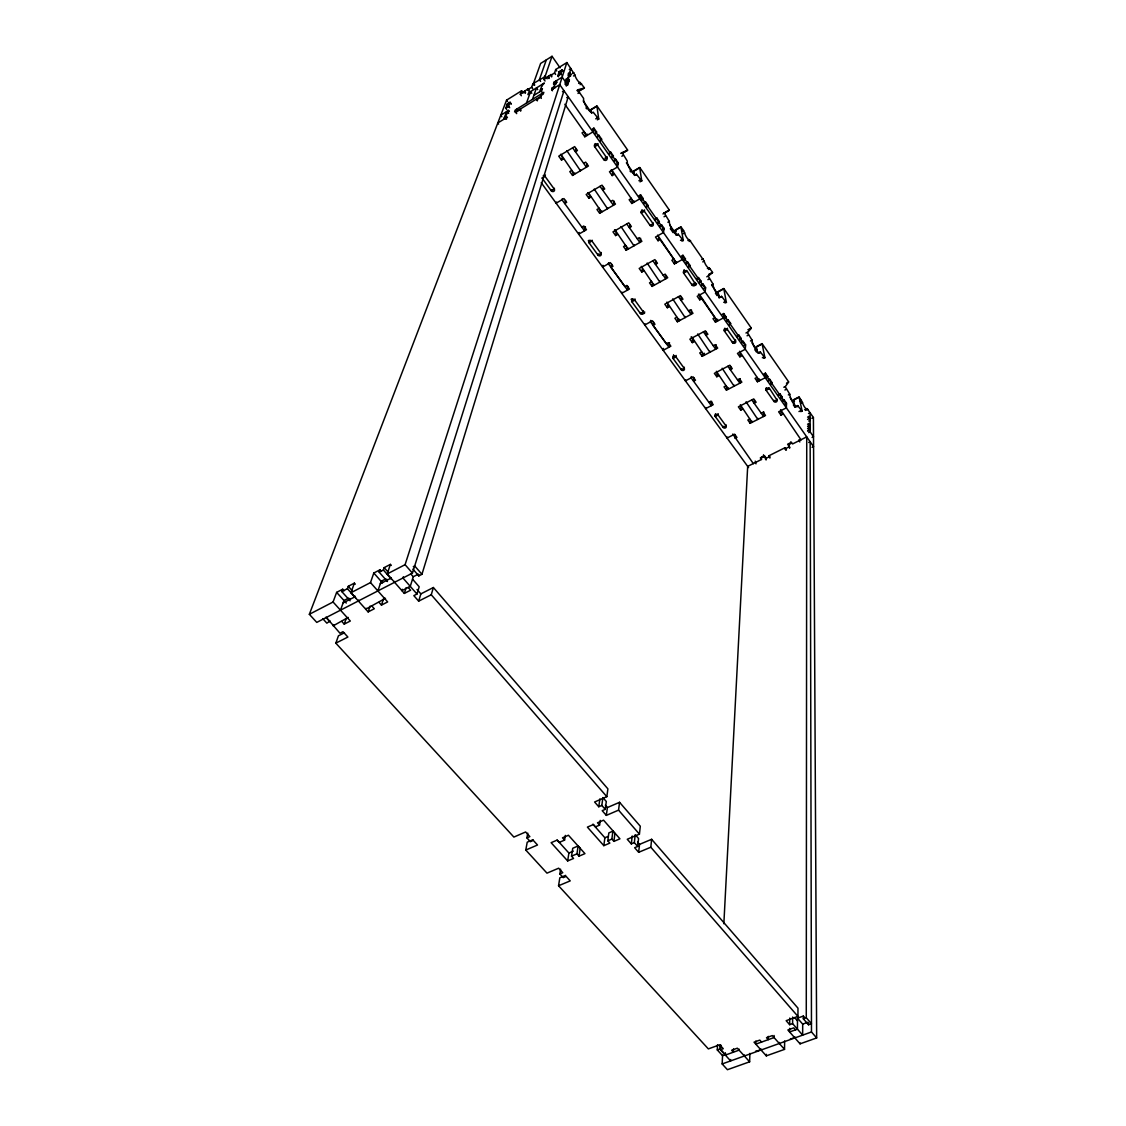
<?xml version="1.0" encoding="UTF-8"?>
<svg xmlns="http://www.w3.org/2000/svg" width="1126" height="1126" viewBox="0 0 1126 1126"><rect width="100%" height="100%" fill="white"/><g stroke="black" fill="none" stroke-linecap="round" stroke-linejoin="round"><path stroke-width="1.5" d="M789.664 1028.348L789.636 1031.965L797.447 1029.15L797.504 1018.171L803.345 1016.06L803.345 1018.791L808.524 1024.759L811.452 1023.717L806.272 1017.721L806.737 436.874L792.605 443.94L791.465 442.321L787.623 444.235L789.847 447.374M797.504 1018.171L802.697 1024.125L802.655 1035.132L792.605 1023.618L792.662 1017.031M804.583 409.681L807.187 408.696L813.422 417.507L816.66 1037.933L800.065 1043.844L800.065 1042.803M792.605 1023.618L789.664 1024.688L786.159 1020.677L797.94 1016.398L797.982 1008.164L651.63 839.306L639.54 844.373L638.667 852.298L650.814 847.231L651.63 839.306M798.981 439.717L799.826 441.969M794.857 1037.919L794.872 1036.877M749.437 329.242L751.225 328.299L747.467 332.747L752.069 340.108A7.882 2.153 62.4 0 0 755.996 349.876A7.882 2.153 62.4 0 0 760.303 351.917L764.934 357.815L762.133 344.007L756.433 347.005L757.671 352.902M789.664 1024.688L789.734 1018.087M791.381 1038.693L790.41 1038.707M761.556 1042.071L759.797 1040.1L754.026 1042.169L766.299 1055.864L784.526 1049.376L784.639 1040.945M790.705 441.941L790.677 443.714L788.763 444.671L789.607 448.261M779.305 1043.492L779.319 1042.451M774.097 1035.498L774.055 1037.567L755.785 1044.14L755.884 1041.043M782.711 400.631L784.16 399.885L786.483 403.192L786.384 407.851L778.629 411.806L780.951 415.114L782.88 414.129M785.779 450.175L784.935 447.768L769.058 455.692L769.888 458.099M768.326 1036.356L768.256 1039.65L766.496 1037.679L772.295 1035.596L784.526 1049.376M784.16 399.885L782.683 401.785M622.059 153.516L627.548 150.265L622.171 152.615L627.266 161.046A8.417 2.379 60.3 0 0 631.165 171.025A8.417 2.379 60.3 0 0 636.457 174.248L641.764 180.962L639.723 167.788L633.882 171.222L634.529 175.262M780.6 409.723L801.05 439.9M780.951 415.114L781.036 411.595M766.299 1055.864L766.342 1054.302M778.446 394.536L779.896 393.79L782.232 397.126L780.74 399.026M779.896 393.79L778.418 395.69M761.063 1050.009L761.092 1048.982M507.207 104.211L505.743 108.265L508.516 106.491L510.078 102.255L507.235 104.141L508.262 105.661M766.187 387.893L766.116 390.272L773.956 401.405L776.87 399.913L776.884 398.829M773.97 400.321L773.956 401.405A1.703 1.45 1 0 0 776.278 401.912A1.703 1.45 1 0 0 776.856 399.927M756.559 1051.163L755.588 1051.177M768.298 380.053L769.748 379.307L772.098 382.657L770.606 384.557M722.582 1055.175L722.16 1063.943L727.438 1069.7L749.635 1061.804L749.902 1053.373M744.37 1055.991L744.399 1054.949M769.058 387.696L776.87 399.913M769.748 379.307L768.256 381.207M763.977 373.888L765.427 373.142L767.791 376.506L766.285 378.406M766.088 459.985L765.286 456.48M739.12 1049.122L739.078 1050.15L725.327 1055.104L725.425 1053.035M763.47 455.411L763.4 457.353L765.173 456.466M723.849 923.742L747.678 466.375L761.486 459.478L761.584 457.086M763.738 411.806L763.555 416.479L751.788 399.927M765.427 373.142L765.244 377.703L757.446 381.756L755.067 378.378L757.01 377.365M733.519 1048.911L733.378 1052.205L731.604 1050.262L737.305 1048.207L749.635 1061.804M730.69 1059.524L730.633 1060.903L720.415 1049.728L720.668 1044.787M755.222 461.139L756.01 463.842M759.487 379.012L759.403 380.743L739.5 351.298M757.84 418.323L757.798 419.421L746.074 401.813M719.218 297.813L718.078 291.986L723.821 288.861L726.383 302.486L721.555 296.335A8.037 2.224 61.8 0 1 716.952 293.942A8.037 2.224 61.8 0 1 713.025 284.104L708.226 276.123L712.519 272.591L709.999 273.984M717.543 1044.661L717.276 1049.925L722.554 1055.695L725.369 1054.696L725.425 1053.331M757.446 381.756L757.615 378.308M754.35 399.758L754.181 403.235L756.109 402.249L753.744 398.914L738.375 406.838L740.739 410.145L742.653 409.16M725.369 1054.696L720.077 1048.897L720.218 1046.181L721.273 1045.801M752.112 421.237L752.055 422.349L740.317 404.769M761.232 413.172L763.161 412.186L765.511 415.494L750.169 423.306L750.352 419.787M788.594 382.108L785.23 386.739L789.762 394.184A7.741 2.083 63 0 0 793.689 403.882A7.741 2.083 63 0 0 797.715 405.599L802.162 411.243L799.136 397.281L793.492 400.152L795.012 406.965M740.739 410.145L740.95 406.655M741.696 342.107L743.16 341.333L745.567 344.767L745.299 349.257L737.46 353.395L739.881 356.829L741.837 355.802M743.16 341.333L741.626 343.219M735.292 434.861L735.053 438.408L736.953 437.437L734.602 434.2L727.03 438.056L727.1 436.944M740.19 378.618L739.895 383.192L727.875 366.274M739.881 356.829L740.106 353.437M737.277 335.787L738.74 335.013L741.161 338.462L739.613 340.348M738.74 335.013L737.192 336.899M732.773 434.059L753.393 463.701M734.18 385.12L734.11 386.204L722.16 368.258M735.56 339.996L735.489 341.037A1.731 1.52 3.2 0 1 734.926 343.12A1.731 1.52 3.2 0 1 732.547 342.6L724.398 331.03A1.731 1.52 3.7 0 1 724.947 328.933A1.731 1.52 3.7 0 1 727.34 329.454L735.489 341.037L732.562 342.586L732.618 341.544L732.562 342.586M728.423 387.907L728.339 389.202L716.375 371.298M715.46 413.861L715.249 416.479L723.173 427.387A1.675 1.422 4 0 0 725.482 427.894A1.675 1.422 4 0 0 726.017 425.938L726.087 424.84M730.563 366.246L730.31 369.652L732.252 368.638L729.831 365.232L714.377 373.368L716.798 376.746L718.726 375.732M726.734 320.755L728.198 319.967L730.647 323.444L729.085 325.33M723.244 426.29L723.173 427.387L726.003 425.952M737.53 379.814L739.458 378.8L741.851 382.164L726.439 390.187L726.706 386.739M727.438 328.201L727.354 329.454L724.412 331.016L724.623 328.328M728.198 319.967L726.65 321.853M718.191 413.706L718.092 415.015A1.675 1.436 4.4 0 0 715.784 414.509A1.675 1.436 4.4 0 0 715.249 416.479L718.078 415.015L726.017 425.938M722.245 314.337L723.708 313.549L726.157 317.053L724.609 318.94M723.708 313.549L723.342 317.954L715.474 322.191L712.997 318.672L714.968 317.616M716.798 376.746L717.093 373.325M717.614 319.263L717.445 321.121L699.316 294.182M716.108 344.683L715.714 349.173L703.426 331.874M711.688 401.405L711.308 405.67L691.139 377.857L691.28 376.563M715.474 322.191L715.77 318.869L701.709 298.756L699.739 299.84L697.233 296.279L705.129 291.972L705.58 287.651L703.088 284.09L701.611 284.892M705.72 407.542L705.608 408.625L713.222 404.684L710.816 401.363L708.916 402.362M663.777 213.377L669.224 210.266L664.382 213.194L669.337 221.414A8.22 2.308 61 0 0 673.249 231.323A8.22 2.308 61 0 0 678.204 234.138L683.285 240.556L680.963 227.171L675.164 230.45L675.896 234.546M709.999 351.199L709.901 352.255L697.712 333.972M706.255 332.001L705.918 335.337L707.874 334.295L705.397 330.819L689.872 339.165L692.349 342.614L694.278 341.572M704.299 353.24L704.102 355.352L691.899 337.096M713.293 345.71L715.235 344.669L717.684 348.117L702.188 356.351L702.54 352.987M703.088 284.09L701.484 285.962M693.954 377.787L693.588 381.207L695.488 380.208L693.053 376.844L685.41 380.87L685.537 379.8M699.739 299.84L700.105 296.574L698.43 294.21M637.682 846.442L638.555 838.518L635.233 834.704L634.332 842.614L637.682 846.442L634.642 847.709L638.667 852.298M634.332 842.614L631.306 843.895L627.252 839.264L639.427 834.141L640.3 826.231L619.553 802.303L607.393 807.553L606.337 815.393L618.554 810.143L619.553 802.303M697.022 278.347L698.486 277.531L701.005 281.106L699.401 282.992M698.486 277.531L696.895 279.417M692.349 342.614L692.715 339.264L691.082 336.97M691.505 310.016L690.998 314.393L678.429 296.715M694.32 283.231L694.981 285.427L696.445 284.611M695.164 282.443L695.038 283.442A1.759 1.576 6.1 0 1 694.503 285.61A1.759 1.576 6.1 0 1 692.082 285.075L683.637 273.083L683.918 270.873M631.306 843.895L632.221 835.985M684.327 367.203L684.186 368.272A1.703 1.478 6.5 0 1 683.693 370.299A1.703 1.478 6.5 0 1 681.343 369.792L673.095 358.476L673.517 355.295M681.469 368.723L681.329 369.807L684.186 368.272L675.966 356.942A1.717 1.492 7.1 0 0 673.615 356.421A1.717 1.492 7.1 0 0 673.109 358.462M692.194 284.062L692.082 285.075L695.038 283.442L686.733 270.437M685.284 316.533L685.157 317.574L672.715 298.911M686.086 262.752L687.564 261.922L690.097 265.539L688.479 267.425M599.567 825.119L597.498 822.782L603.564 820.178L619.947 838.828L613.909 841.389L614.909 833.493L612.882 831.185L608.828 832.902L607.801 840.798L609.842 843.107L603.832 845.654L587.392 827.117L593.43 824.528L595.485 826.864L599.567 825.119L600.214 820.404M687.564 261.922L685.945 263.808M676.163 355.45L675.966 356.942L673.095 358.476M681.413 296.997L680.991 300.248L682.947 299.178L680.428 295.617L664.804 304.189L667.338 307.722L669.28 306.666M613.909 841.389L611.868 839.081L612.882 831.185M679.499 319.291L679.316 320.741L666.874 302.12M684.073 269.677L685.101 271.38M681.427 256.109L682.919 255.278L685.452 258.91L683.834 260.782M688.521 310.86L690.477 309.791L692.983 313.31L677.416 321.769L677.838 318.475M603.832 845.654L604.873 837.758L592.895 824.19M682.919 255.278L682.356 259.487L674.432 263.906L671.87 260.275L673.841 259.163L660.075 239.627L658.091 240.739L655.487 237.051L663.453 232.533L664.101 228.409L661.511 224.707L660.019 225.552M606.337 815.393L602.199 810.678L605.253 809.355L606.309 801.515L602.903 797.602L601.819 805.428L598.765 806.751L594.598 801.993L606.844 796.673L607.899 788.862L433.383 587.519L420.871 593.881L418.661 601.143L413.833 595.626L416.972 594.035L419.196 586.787L412.524 579.144M669.407 343.669L668.928 347.23L650.504 321.839L650.729 320.389M676.543 261.809L676.402 262.808L657.612 235.137M674.432 263.906L674.868 260.739L673.179 258.318M598.765 806.751L599.862 798.925M663.453 348.427L663.186 350.327L670.857 346.189L668.365 342.754L666.451 343.782L653.038 325.33L653.544 322.022M667.338 307.722L667.802 304.456M666.198 275.631L665.733 278.826L652.883 260.753M564.576 840.109L562.493 837.814L568.447 835.253L584.943 853.635L579.003 856.154L580.171 848.244L578.131 845.964L572.726 848.272L571.515 856.168L573.57 858.448L567.659 860.94L551.121 842.684L557.046 840.151L559.129 842.445L564.576 840.109L565.322 835.393M579.003 856.154L576.948 853.874L578.131 845.964M660.005 281.092L659.85 282.091L647.154 263.062M567.659 860.94L568.897 853.029L557.145 840.024M720.415 1049.728L723.258 1048.7L719.697 1044.787L708.353 1048.897L558.552 885.754L570.22 880.884L566.153 876.408L563.225 877.633L559.847 873.931L560.593 869.173M558.552 885.754L559.819 877.801L565.618 875.366M654.15 284.343L653.995 285.357L641.285 266.369M661.511 224.707L659.85 226.579M655.994 261.19L655.487 264.371L657.457 263.259L654.882 259.627L639.188 268.438L641.778 272.056L643.734 270.958M663.2 275.208L665.17 274.125L667.718 277.728L652.067 286.412L652.587 283.189L650.884 280.81M658.091 240.739L658.583 237.628M644.945 323.739L644.748 324.992L652.433 320.783L654.966 324.274L653.038 325.33M655.262 218.754L656.754 217.909L659.343 221.625L657.697 223.497M643.481 310.889L643.312 311.916A1.731 1.534 9.7 0 1 642.819 314.027A1.731 1.534 9.7 0 1 640.427 313.507L631.897 301.754L632.404 298.911M640.595 312.479L640.427 313.507L643.312 311.916L634.797 300.149A1.745 1.548 10.5 0 0 632.376 299.629A1.745 1.548 10.5 0 0 631.897 301.754L634.797 300.149L635.008 298.939M656.754 217.909L655.093 219.781M653.207 222.934L653.066 223.722A1.788 1.633 10.5 0 1 652.545 225.96A1.788 1.633 10.5 0 1 650.068 225.425L641.327 212.969L641.89 209.915L642.974 211.477M641.778 272.056L642.327 268.861M650.223 224.637L650.068 225.425L653.08 223.708L644.311 211.238A1.802 1.647 11.6 0 0 641.82 210.703A1.802 1.647 11.6 0 0 641.313 212.969L644.311 211.238L644.565 209.9M643.917 202.581L645.409 201.709L648.041 205.467L646.366 207.339M640.638 238.304L639.892 242.47L626.746 223.975M645.409 201.709L643.734 203.581M628.153 286.539L627.492 290.1L608.392 263.751L608.603 262.766M559.847 873.931L562.775 872.706L558.665 868.202L546.983 873.143L525.772 850.046L537.51 845.007L533.316 840.404L530.374 841.685L526.898 837.871L527.77 833.156M525.772 850.046L527.221 842.178L533.062 839.658M634.163 244.835L633.98 245.82L620.975 226.593M639.089 195.685L640.581 194.812L643.213 198.584L641.538 200.456M621.932 292.113L621.707 293.323L629.434 289.016L626.844 285.455L624.902 286.525L611.038 267.369L611.685 264.202M640.581 194.812L639.807 198.838L631.813 203.468L629.153 199.696L631.151 198.528M628.28 248.184L628.097 249.156L615.077 229.986M630.011 224.581L629.406 227.663L631.39 226.537L628.744 222.821L612.98 231.872L615.626 235.559L617.597 234.447M637.302 238.768L639.272 237.642L641.89 241.33L626.155 250.254L626.774 247.129L625.029 244.694M634.079 200.977L633.825 202.3L611.643 169.815M631.813 203.468L632.418 200.442L630.644 197.923M615.626 235.559L616.274 232.463L614.514 230.014M602.973 265.272L602.593 267.045L610.348 262.654L612.966 266.271L611.038 267.369M562.057 70.023L559.186 71.726L557.863 75.864L560.649 74.133L562.057 69.981L563.099 71.557M614.332 201.23L613.445 205.256L600.003 186.339M601.157 252.477L600.932 253.463A1.773 1.59 14.1 0 1 600.482 255.658A1.773 1.59 14.1 0 1 598.033 255.123L589.18 242.949A1.773 1.605 15.1 0 1 589.644 240.725A1.773 1.605 15.1 0 1 592.107 241.26L600.946 253.463L598.019 255.123L598.3 253.941M614.177 160.131L615.669 159.245L618.371 163.087L617.484 167.014L609.462 171.743L612.164 175.586L614.163 174.403M607.688 207.944L607.505 208.704L594.232 189.084M615.669 159.245L613.952 161.102M612.164 175.586L612.84 172.616L611.038 170.068M601.861 210.998L601.594 212.152L588.307 192.574M598.948 208.38L596.977 209.535L599.651 213.278L600.355 210.224L598.582 207.733M609.208 153.052L610.714 152.165L613.417 156.021L611.7 157.879M592.332 240.288L589.18 242.949L589.785 240.415M610.714 152.165L609.18 153.91M603.423 187.127L602.734 190.125L604.718 188.957L602.016 185.157L586.167 194.46L588.884 198.246L590.854 197.078M606.956 157.091L606.773 157.837A1.83 1.689 17.4 0 1 606.295 160.173A1.83 1.689 17.4 0 1 603.761 159.625L594.655 146.647A1.844 1.703 19.1 0 1 595.119 144.297A1.844 1.703 19.1 0 1 597.653 144.86L606.773 157.837L603.775 159.611M585.478 226.917L584.521 230.83L561.973 199.738L562.24 198.795M588.884 198.246L589.63 195.234L587.828 192.715M579.13 232.463L578.694 234.208L586.477 229.704L583.803 226.002L581.846 227.128M597.413 136.204L598.919 135.303L601.65 139.216L600.088 140.961M597.99 143.579L597.653 144.86L594.655 146.647L595.443 143.593M598.919 135.303L597.174 137.161M592.389 129.04L593.895 128.125L596.639 132.052L594.88 133.895M587.153 164.255L586.393 167.197L572.627 147.83M593.895 128.125L592.881 131.925L584.816 136.781L582.043 132.84L584.056 131.629M580.622 169.998L580.425 170.744L566.857 150.701M587.237 134.121L586.843 135.556L564.83 104.268M574.837 172.982L574.485 174.277L560.903 154.276M584.816 136.781L585.59 133.924L583.761 131.306M565.548 200.484L564.717 203.496L566.674 202.342L563.943 198.584L556.117 203.201L556.441 202.061M571.769 170.42L569.784 171.602L572.543 175.431L573.345 172.475M576.231 148.815L575.428 151.7L577.427 150.504L574.654 146.605L558.735 156.176L561.508 160.047L563.493 158.865M510.106 102.396L511.162 103.859M554.442 188.281L554.217 189.041A1.816 1.647 20.3 0 1 553.795 191.321A1.816 1.647 20.3 0 1 551.29 190.773L542.07 178.105M561.508 160.047L562.367 157.133L560.523 154.558M418.661 601.143L431.258 594.767L433.383 587.519M551.627 189.647L551.276 190.773L554.217 189.041L545.012 176.346A1.816 1.661 21.8 0 0 543.309 175.543M545.42 175.051L542.253 177.992M412.904 569.137L418.802 575.921L421.94 574.302L568.236 96.752L566.702 97.695M418.802 575.921L419.125 574.879M418.365 574.147L413.27 576.751L410.272 586.365L401.898 590.643L402.334 589.292M566.265 86.083L568.32 83.366L566.927 81.368M566.955 82.888L568.841 81.734L569.39 79.946L567.997 77.961L565.759 79.355M569.052 77.187L571.079 74.513L569.7 72.543L568.222 73.457M523.182 92.951L521.62 90.756L506.559 100.158L309.34 614.303L316.772 622.396L412.426 573.12L563.999 90.713L562.465 91.656M391.313 565.435L390.398 564.379L387.217 573.936L404.333 593.416L406.162 587.631M403.347 576.793L402.953 578.004L416.972 594.035M387.217 573.936L405.079 564.675L566.857 62.549L574.978 75.076A4.926 1.379 59.4 0 0 577.202 79.946A4.926 1.379 59.4 0 0 580.115 82.48L584.436 87.856L578.187 90.981M394.579 582.311L394.874 581.41M385.528 598.286L365.711 609.18L366.02 608.265M553.654 88.405L556.131 80.875L557.187 82.381M552.444 90.798L551.641 89.658L552.247 87.828L554.259 86.589L555.062 87.715M554.33 85.041L553.542 83.915L554.133 82.114L562.155 77.131L567.771 85.154M379.026 602.368L381.461 605.098L383.853 597.85M390.694 578.328L390.947 577.582M386.514 580.495L386.908 579.299M551.641 76.92L550.6 75.442L554.541 72.979L555.695 69.516L566.857 62.549M387.428 581.537L379.18 572.177L383.375 569.995L384.177 567.631L390.398 564.379M550.6 75.442L550.895 74.569L551.923 76.047M377.886 590.911L381.123 581.312L385.754 578.905M355.295 584.169L354.38 583.127L350.946 592.726L368.146 611.911L370.116 606.084M537.341 100.861L536.539 99.735L540.55 97.244L541.803 93.571M379.18 572.177L379.997 569.798L381.362 571.361M545.054 81.016L544.013 79.538L550.895 74.569M536.539 99.735L536.849 98.806L537.651 99.933M350.946 592.726L370.496 582.592L373.804 573.021L379.997 569.798M539.818 91.713L542.394 84.239M544.013 79.538L552.036 56.3L560.072 67.813M545.167 76.216L547.152 78.778M358.349 600.974L358.659 600.074M532.471 99.369L536.483 87.927L537.707 89.644M546.321 59.889L539.368 79.693L540.579 81.41M354.76 596.907L355.028 596.147M348.187 617.4L333.212 625.831L333.648 624.606M526.898 837.871L529.839 836.59L525.631 831.973L513.878 837.082L335.829 643.157L338.433 635.81L344.429 632.77M341.783 621.425L344.232 624.128L346.301 618.287M349.187 599.792L349.665 598.441M526.489 103.071L530.585 91.586L531.81 93.303M528.798 91.122L527.756 89.658L531.655 87.237L532.908 83.718L545.477 76.413M340.488 610.179L343.979 600.524L348.525 598.173M591.502 112.966L591.051 109.799L596.935 106.224L598.736 119.103L593.149 112.107A8.628 2.463 59.6 0 1 587.49 108.448A8.628 2.463 59.6 0 1 583.606 98.412L579.482 92.515A2.477 0.704 59.5 0 1 578.37 89.644L584.31 88.039L578.032 91.755M516.693 113.627L515.891 112.516L520.198 109.123L521.014 110.235M350.102 600.805L341.825 591.6L347.413 588.701L348.272 586.308L354.38 583.127M527.756 89.658L528.08 88.785L529.121 90.249M515.891 112.516L517.242 108.8M322.726 618.638L326.85 623.157L330.073 621.003M341.825 591.6L342.698 589.222L344.077 590.756M521.366 95.766L520.311 94.302L528.08 88.785M326.047 617.132L339.982 633.234L342.994 631.7L347.878 637.049L335.829 643.157M309.34 614.303L333.071 602.002L336.632 592.375L342.698 589.222M520.311 94.302L521.62 90.756M498.607 124.099L497.805 122.987L505.687 118.117L506.39 116.245L507.46 117.723M506.728 114.542L505.94 113.444L508.586 110.39L509.388 111.488M503.674 119.356L506.601 111.615L507.671 113.093M806.709 408.597L806.737 408.569A4.363 1.154 63 0 1 804.597 407.077A4.363 1.154 63 0 1 802.5 402.545L799.094 396.887L793.45 399.772L794.477 401.25M552.036 56.3L540.621 63.45L533.527 83.338L534.737 85.041M544.449 76.526L545.223 76.047M559.045 72.022L562.015 70.178L563.056 71.67M529.952 93.374L527.981 94.598L528.629 92.811L544.365 83.014L541.775 86.026M569.334 69.516L570.981 68.489L566.364 83.155L564.858 84.084M508.586 110.39L500.746 115.246L501.802 116.724M533.851 95.414L541.803 90.474L542.422 88.672L540.438 89.911L542.127 92.29M553.542 83.915L555.54 82.662L556.343 83.803M567.856 75.09L569.151 74.288L570.53 76.272M569.221 75.667L571.079 74.513M572.388 73.556L573.866 72.641M506.39 116.245L504.42 117.456L505.49 118.948M516.567 110.658L514.582 111.882L515.272 110.024L543.816 92.332L543.196 94.162L541.184 95.4M516.229 111.587L540.874 96.329M551.641 89.658L559.735 84.647L813.563 446.614L812.127 447.332M565.942 80.664L567.448 79.735L568.841 81.734M573.5 75.991L574.978 75.076M565.055 82.522L569.39 79.946M565.702 84.985L568.32 83.366M578.637 83.394L580.115 82.48M580.101 84.647L581.579 83.746M576.878 90.559L578.37 89.644M577.99 93.43L579.482 92.515M591.066 109.461L596.949 105.886L627.661 150.082L622.171 153.333M595.724 118.849L597.216 117.948M597.329 119.863L598.807 118.976M595.133 132.952L596.639 132.052M600.144 140.117L601.65 139.216M583.69 163.326L585.675 162.13L588.419 166.001L572.543 175.431M611.925 156.908L613.417 156.021M620.707 153.389L622.185 152.517M621.819 156.247L623.297 155.36M616.865 163.974L618.371 163.087M633.882 170.87L639.723 167.45L669.323 210.055L663.876 213.166M634.431 175.431L636.457 174.248M638.906 180.737L640.384 179.864M640.032 181.849L641.876 180.765M610.799 201.484L612.783 200.329L615.458 204.088L599.651 213.278M584.07 227.565L585.154 226.931M641.356 199.668L643.213 198.584M646.549 206.325L648.041 205.467M588.279 240.781L588.997 240.359M707.381 268.523L709.239 267.805L712.603 272.365L710.084 273.759M662.933 213.94L664.396 213.096M664.044 216.769L665.508 215.925M657.865 222.469L659.343 221.625M625.493 245.482L623.537 246.594L626.155 250.254M667.873 222.244L669.337 221.414M662.609 229.254L664.101 228.409M682.131 231.407L683.581 230.591L684.664 232.941A4.617 1.281 61.2 0 0 686.818 237.642A4.617 1.281 61.2 0 0 689.337 239.669L704.229 261.105A4.574 1.267 61.5 0 0 706.382 265.778A4.574 1.267 61.5 0 0 708.831 267.721M676.191 235.278L678.204 234.138M683.215 233.758L684.664 232.941M680.512 240.373L681.976 239.556M681.92 241.161L683.383 240.345M687.887 240.485L689.379 239.655M689.14 241.499L690.59 240.683M626.844 286.609L627.562 286.201M683.975 259.726L685.452 258.91M651.461 281.753L649.505 282.837L652.067 286.412M688.619 266.355L690.097 265.539M701.709 259.557L703.145 258.769M631.039 299.305L631.756 298.911M702.779 261.908L704.229 261.105M708.606 269.48L710.042 268.692M708.634 274.547L709.366 274.153M708.916 274.575L709.633 274.181M706.776 276.813L708.24 276.011M642.256 313.422L644.776 312.043M695.094 284.357L696.572 283.541M699.528 281.922L701.005 281.106M643.875 313.521L644.593 313.127M707.902 279.628L709.352 278.826M704.102 288.453L705.58 287.651M711.576 284.892L713.025 284.104M718.05 291.62L723.793 288.481L751.281 328.06L749.494 329.017M676.839 317.222L674.896 318.278L677.416 321.769M719.021 297.714L721.555 296.335M723.751 302.345L725.2 301.557M725.045 303.007L726.495 302.218M668.098 343.543L669.534 342.768M724.694 317.842L726.157 317.053M729.169 324.232L730.647 323.444M701.667 351.903L699.739 352.931L702.188 356.351M748.072 329.777L748.79 329.397M748.368 329.819L749.072 329.439M745.961 333L747.397 332.226M739.332 339.433L741.161 338.462M747.073 335.787L748.523 335.013M750.451 340.967L752.069 340.108M744.117 345.541L745.567 344.767M756.405 346.625L762.091 343.627L788.65 381.855L786.469 383.192M758.333 352.959L760.303 351.917M762.372 357.716L763.822 356.956M763.597 358.279L765.033 357.519M725.96 385.838L724.032 386.837L726.439 390.187M710.295 401.785L711.013 401.419M766.342 377.266L767.791 376.506M343.106 602.931L354.957 596.808M380.321 583.704L390.891 578.229M413.312 566.645L414.678 565.942L421.94 574.302M770.648 383.417L772.098 382.657M783.795 387.231L785.216 386.612M784.906 390.004L786.342 389.272M780.768 397.858L782.232 397.126M788.341 394.916L789.762 394.184M344.232 624.128L350.313 621.017L333.071 602.002M368.146 611.911L374.296 608.758L371.861 606.027M381.461 605.098L387.654 601.931L370.496 582.592M404.333 593.416L410.61 590.207L408.175 587.434M749.733 419.041L747.819 420.026L750.169 423.306M785.033 403.938L786.483 403.192M800.037 401.011L801.459 400.293M801.093 403.277L802.5 402.545M797.715 405.599L794.872 407.049L794.365 406.331M798.967 411.553L801.107 410.469M800.825 411.652L802.247 410.934M805.639 410.427L807.75 409.357M808.524 413.524L810.101 412.721L810.143 431.905L808.707 432.623M807.581 417.141L808.989 416.423L810.115 418.027L807.581 419.435M811.846 418.295L813.422 417.507M808.693 421.04L810.115 420.322L808.989 416.423M807.581 424.235L809.003 423.517L810.129 425.121L807.989 426.191M807.581 426.543L809.003 425.825L809.003 423.517M807.581 428.682L809.003 427.964L810.129 429.569L807.989 430.653M807.989 428.513L810.129 427.444L809.003 425.825M807.581 431.019L809.017 430.301L809.003 427.964M765.23 458.789L769.016 456.889M784.921 448.964L788.749 447.05M812.085 437.451L813.521 436.733L809.017 430.301M808.707 442.476L810.157 441.758L811.48 1031.979L816.66 1037.933M568.897 853.029L573.303 851.157M604.873 837.758L607.871 836.477M571.515 856.168L576.948 853.874M607.801 840.798L611.868 839.081M717.276 1049.925L720.077 1048.897M803.345 1018.791L806.272 1017.721M802.697 1024.125L807.792 1022.295M757.207 1050.938L759.811 1049.995M792.113 1038.439L794.309 1037.651M722.16 1063.943L811.48 1031.979M720.218 1046.181L721.217 1047.264M326.174 617.597L328.018 619.61M328.468 620.102L329.848 621.608M336.632 592.375L346.259 603.057M348.272 586.308L351.945 590.418M347.413 588.701L355.689 597.92M373.804 573.021L382.488 582.86M384.177 567.631L388.287 572.318M800.065 1043.844L787.876 1029.98L793.746 1027.869L795.491 1029.854M383.375 569.995L391.609 579.369M417.028 589.489L420.871 593.881M605.338 805.189L607.393 807.553M637.541 842.079L639.54 844.373M601.819 805.428L605.253 809.355M405.079 564.675L412.426 573.12M431.258 594.767L606.844 796.673M618.554 810.143L639.427 834.141M650.814 847.231L797.94 1016.398M410.554 573.641L413.27 576.751M794.604 1017.594L797.49 1020.902M803.345 1016.06L804.316 1017.172M541.212 182.694L748.537 467.571M543.577 175.938L544.154 176.726M590.474 240.584L591.023 241.344M633.009 299.249L633.544 299.98M673.545 355.084L674.573 356.506M506.756 109.56L505.729 108.082L508.642 106.266L509.67 107.758M507.896 112.22L508.699 113.332M505.687 118.117L506.489 119.229M511.091 103.986L510.036 102.522L507.136 104.338L508.192 105.788M763.484 454.96L765.201 457.353M766.13 458.789L764.118 455.988L760.332 457.874L761.486 459.478M506.559 100.158L507.601 101.607M769.058 455.692L769.931 456.903M519.86 110.052L520.676 111.164M524.519 90.995L525.56 92.459M524.195 91.882L525.237 93.345M540.55 97.244L541.353 98.37M531.655 87.237L532.697 88.701M784.935 447.768L786.441 449.879M532.908 83.718L533.949 85.182M554.133 82.114L555.456 84M605.732 157.176L606.407 158.133M548.235 76.216L549.277 77.694M595.372 143.776L596.513 145.395M725.186 328.426L725.693 329.144M547.94 77.089L548.981 78.567M552.247 87.828L553.302 89.348M555.695 69.516L556.737 70.994M558.623 76.807L557.834 75.695L560.832 73.823L561.607 74.949M554.541 72.979L555.582 74.471M593.627 129.082L618.132 164.072M640.37 195.825L663.918 229.451M682.778 256.32L705.467 288.72M723.61 314.661L745.496 345.893M765.37 374.282L786.441 404.361M676.135 231.506L675.15 230.084L680.948 226.805L683.581 230.591M583.184 100.946L591.22 112.459M626.38 162.862L634.417 174.389M669.576 224.778L675.614 233.42M711.773 285.272L718.81 295.35M751.971 342.867L756.996 350.073M790.142 397.591L793.154 401.912M585.999 107.941L586.604 108.8M630.067 171.039L630.644 171.87M670.294 228.648L670.843 229.451M671.406 230.239L671.955 231.041M672.504 231.829L673.067 232.618M715.46 293.337L715.995 294.111M716.53 294.871L717.065 295.631M754.856 349.75L755.377 350.496M755.884 351.228L756.405 351.959M793.38 404.924L793.872 405.627M559.073 71.923L559.819 73.148M808.524 1023.055L808.524 1024.759M607.238 157.077A1.83 1.689 17.5 0 1 605.267 157.344M686.607 271.436L683.637 273.083A1.759 1.576 6.9 0 1 684.158 270.902A1.759 1.576 6.9 0 1 686.607 271.436M769.03 388.766L766.116 390.272A1.703 1.464 1.4 0 1 766.679 388.259A1.703 1.464 1.4 0 1 769.016 388.78"/></g></svg>
